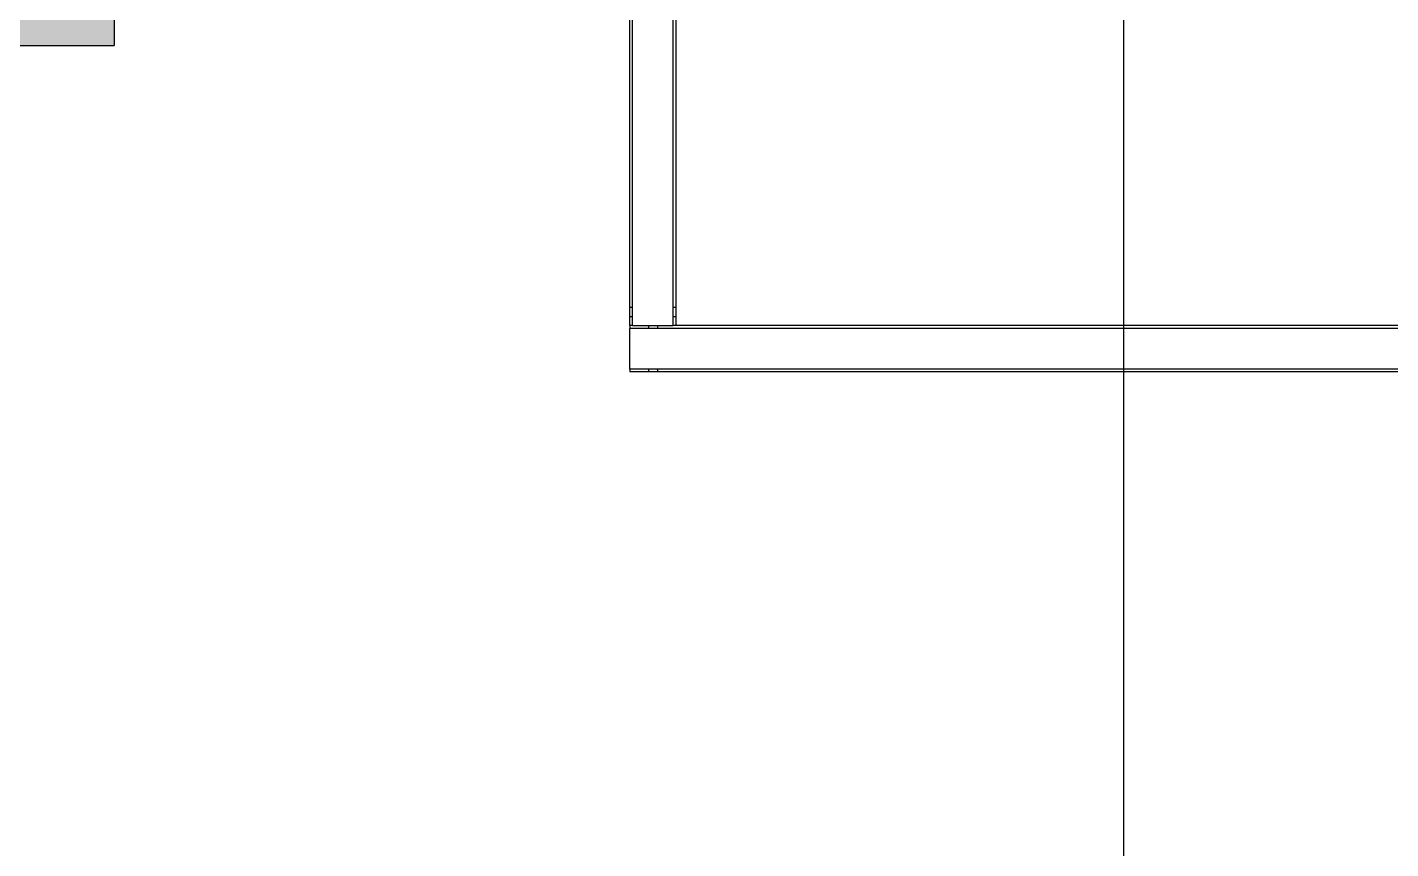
# Model space of a CAD drawing. Header units: millimetres. Extents: x 400392 to 401374, y 4543900 to 4544115.
# Drawn here: x 401265.005 to 401266.48, y 4543999.048 to 4543999.936 of the extents above; entities that cross this region are included whole.
import ezdxf

# ---------------------------------------------------------------- set-up
doc = ezdxf.new("R2010")
doc.units = ezdxf.units.MM
doc.linetypes.add('AKS', pattern=[3, 2.5, -0.25, 0, -0.25])
for name, color, linetype in [('aks prota', 2, 'AKS'), ('görünüş prota', 4, 'Continuous'), ('kesit prota', 1, 'Continuous'), ('kesit tarama prota', 252, 'Continuous'), ('kiris prota', 6, 'Continuous')]:
    doc.layers.add(name, color=color, linetype=linetype)

# ---------------------------------------------------------------- blocks, each defined once
blk = doc.blocks.new('A$C750F51A7')
at = {"layer": 'görünüş prota', "color": 253, "lineweight": -2}
for p, q in [((-158.63, -142.49), (-158.63, -87.49)), ((-158.33, -142.49), (-158.33, -87.49)), ((-153.93, -142.49), (-153.93, -87.49)), ((-153.63, -142.49), (-153.63, -87.49)), ((-158.63, -140.49), (-158.33, -140.49)), ((-158.63, -141.49), (-158.33, -141.49)), ((-153.93, -140.49), (-153.63, -140.49)), ((-153.93, -141.49), (-153.63, -141.49)), ((-158.33, -142.49), (-158.63, -142.49)), ((-158.63, -142.49), (-158.63, -142.79)), ((86.77, -142.79), (-158.63, -142.79)), ((-158.63, -147.19), (-158.63, -142.79)), ((-158.33, -142.49), (-153.93, -142.49)), ((-156.63, -142.49), (-156.63, -142.79)), ((-155.63, -142.49), (-155.63, -142.79)), ((-153.63, -142.49), (-153.93, -142.49)), ((81.77, -142.49), (-153.63, -142.49)), ((87.7, -147.19), (-158.63, -147.19)), ((-158.63, -147.19), (-158.63, -147.49)), ((-156.63, -147.19), (-156.63, -147.49)), ((-155.63, -147.19), (-155.63, -147.49)), ((87.77, -147.49), (-158.63, -147.49))]:
    blk.add_line(p, q, dxfattribs=at)
blk = doc.blocks.new('K-K Kesiti')
at = {"layer": 'kesit tarama prota'}
h = blk.add_hatch(color=256, dxfattribs=at)
h.dxf.hatch_style = 1
h.paths.add_polyline_path([(401472.2186, 4543999.3071), (401469.1106, 4543999.3071), (401469.1106, 4544002.5471), (401468.6107, 4544002.5471), (401468.6103, 4544002.3601), (401468.3203, 4544002.3601), (401468.3203, 4544002.1901), (401468.0303, 4544002.1901), (401468.0303, 4544002.0201), (401467.7403, 4544002.0201), (401467.7403, 4544001.8501), (401467.4503, 4544001.8501), (401467.4503, 4544001.6801), (401467.1603, 4544001.6801), (401467.1603, 4544001.5101), (401466.8703, 4544001.5101), (401466.8703, 4544001.3401), (401466.5803, 4544001.3401), (401466.5803, 4544001.1701), (401466.2903, 4544001.1701), (401466.2903, 4544001.0001), (401466.0003, 4544001.0001), (401466.0003, 4544000.8301), (401465.7103, 4544000.8301), (401465.7103, 4544000.6601), (401465.4203, 4544000.6601), (401465.4203, 4544000.4901), (401465.1303, 4544000.4901), (401465.1303, 4544000.3201), (401464.8403, 4544000.3201), (401464.8403, 4544000.1501), (401464.5503, 4544000.1501), (401464.5503, 4543999.9801), (401464.2603, 4543999.9801), (401464.2603, 4543999.8101), (401463.9703, 4543999.8101), (401463.9703, 4543999.6401), (401460.7399, 4543999.6401), (401460.7399, 4543999.4701), (401460.4499, 4543999.4701), (401460.4499, 4543999.3001), (401460.1599, 4543999.3001), (401460.1599, 4543999.1301), (401459.8699, 4543999.1301), (401459.8699, 4543998.9601), (401459.5799, 4543998.9601), (401459.5799, 4543998.7901), (401459.2899, 4543998.7901), (401459.2899, 4543998.6201), (401458.9999, 4543998.6201), (401458.9999, 4543998.4501), (401455.9299, 4543998.4501), (401455.9299, 4544000.7471), (401459.0658, 4544000.7471), (401461.3481, 4544002.0471), (401463.9579, 4544002.0471), (401463.9579, 4544002.5471), (401461.2122, 4544002.5471), (401458.9299, 4544001.2471), (401455.4299, 4544001.2471), (401455.4299, 4543999.3071), (401453.2252, 4543999.3071), (401453.2252, 4543998.1071), (401472.2186, 4543998.1071)])
h.paths.add_polyline_path([(401463.7978, 4543999.3071), (401468.6106, 4544002.1285), (401468.6106, 4543999.3071)], flags=16)
at = {"layer": 'aks prota', "ltscale": 10}
blk.add_line((401465.0499, 4543977.0807), (401465.0499, 4544003.7327), dxfattribs=at)
at = {"layer": 'kesit prota', "color": 1}
blk.add_line((401461.3481, 4544002.0471), (401463.9579, 4544002.0471), dxfattribs=at)
blk.add_lwpolyline([(401455.4299, 4544001.2471), (401458.9299, 4544001.2471), (401461.2122, 4544002.5471), (401463.9579, 4544002.5471), (401463.9579, 4544002.0471)], dxfattribs=at)
at = {"layer": 'kiris prota', "color": 1, "xscale": 0.01, "yscale": 0.01, "zscale": 0.01}
blk.add_blockref('A$C750F51A7', (401466.1018, 4544003.1688), dxfattribs=at)

msp = doc.modelspace()

# ---------------------------------------------------------------- block references
msp.add_blockref('K-K Kesiti', (-198.8585, -2.1303))

doc.saveas('drawing.dxf')
